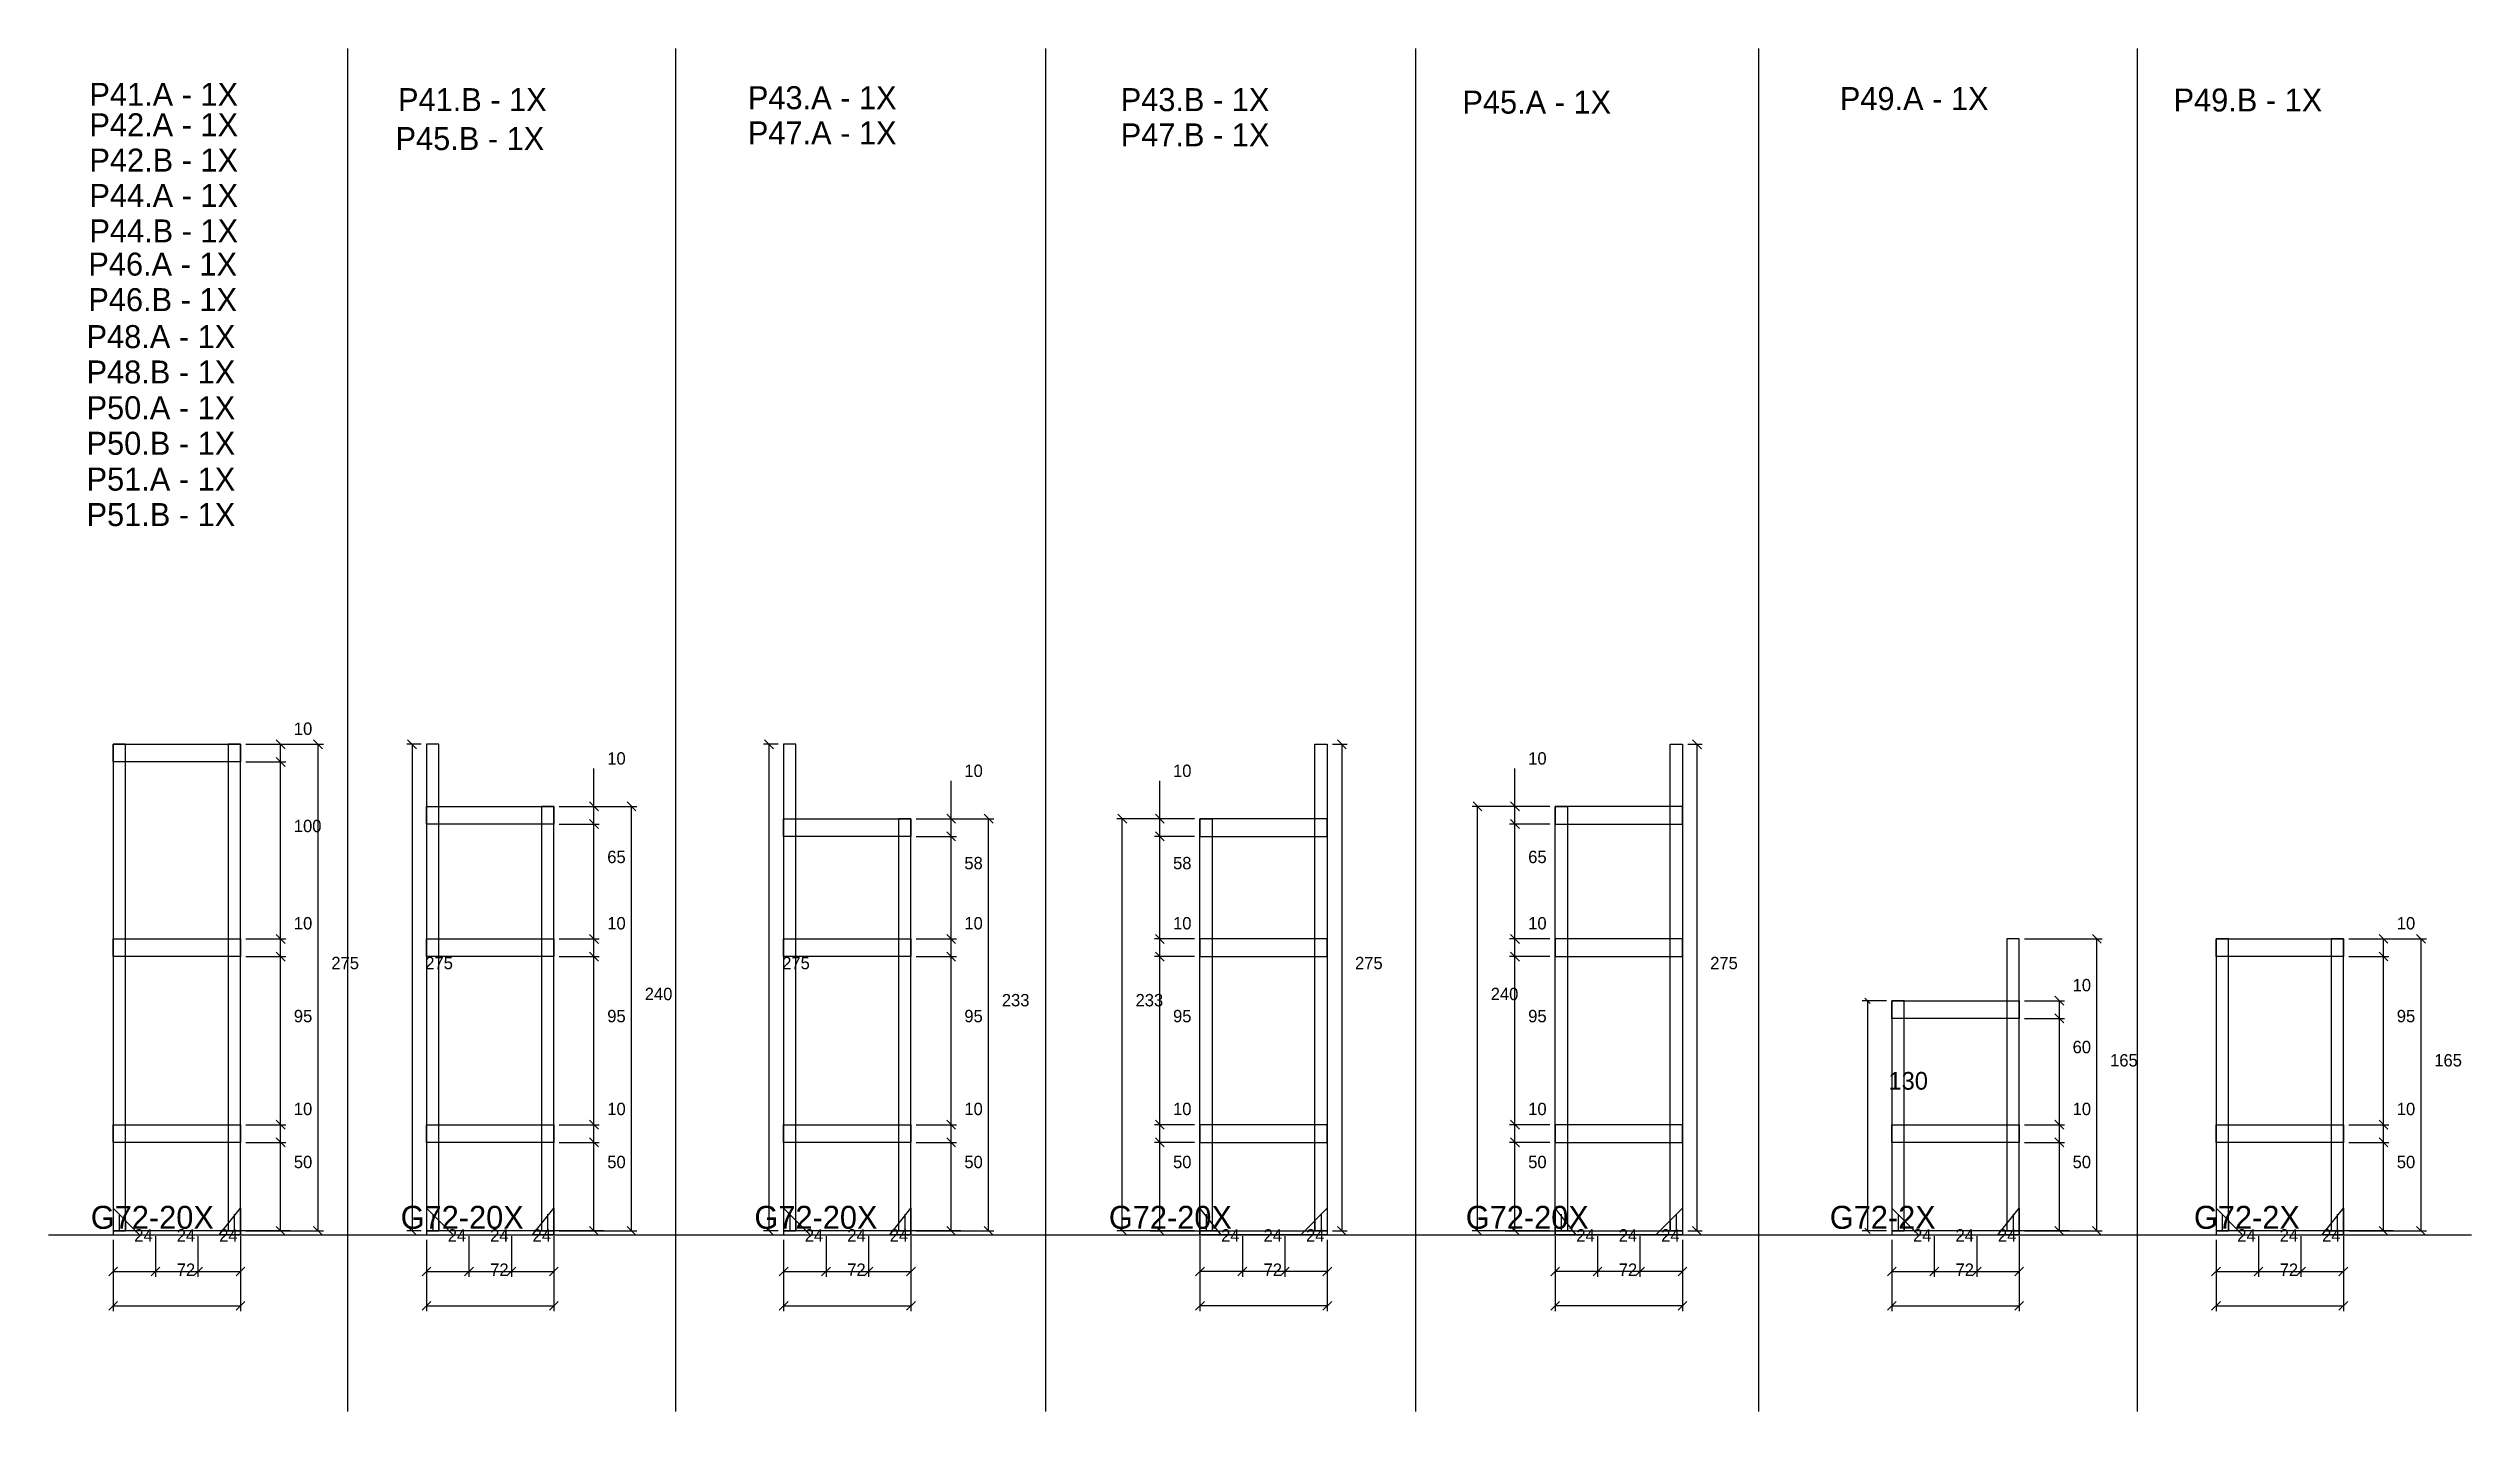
# Model space of a CAD drawing. Header units: metres. Extents: x 4076 to 5446, y -704 to 67.
import ezdxf

# ---------------------------------------------------------------- set-up
doc = ezdxf.new("R2010")
doc.units = ezdxf.units.M

msp = doc.modelspace()

# ---------------------------------------------------------------- linework, layer by layer
at = {"layer": '00 - FELIPE', "color": 4}
for p, q in [((5114.9, -471.6), (5101.2, -471.6)), ((5104.2, -471.6), (5104.2, -601.7)), ((5114.9, -601.7), (5101.2, -601.7))]:
    msp.add_line(p, q, dxfattribs=at)
at = {"layer": '00 - FELIPE'}
for p, q in [((5105.7, -473.1), (5102.7, -470.1)), ((5102.7, -600.2), (5105.7, -603.2))]:
    msp.add_line(p, q, dxfattribs=at)
at = {"layer": 'COTA', "color": 4}
for p, q in [((4187.2, -326.6), (4231.1, -326.6)), ((4187.2, -326.6), (4209.9, -326.6)), ((4206.9, -336.6), (4206.9, -326.6)), ((4228.1, -601.7), (4228.1, -326.6)), ((4286.4, -326.6), (4278.2, -326.6)), ((4281.2, -326.6), (4281.2, -601.7)), ((4488.3, -326.6), (4480, -326.6)), ((4483, -326.6), (4483, -601.7)), ((4801.7, -326.6), (4809.9, -326.6)), ((4806.9, -326.6), (4806.9, -601.7)), ((5002.5, -326.6), (5010.7, -326.6)), ((5007.7, -326.6), (5007.7, -601.7)), ((4187.2, -336.6), (4209.9, -336.6)), ((4187.2, -336.6), (4209.9, -336.6)), ((4206.9, -436.7), (4206.9, -336.6)), ((4384.1, -361.7), (4384.1, -340.3)), ((4904.8, -361.7), (4904.8, -340.3)), ((4586, -368.7), (4586, -347.3)), ((4704, -368.7), (4704, -347.3)), ((4364.4, -361.7), (4387.1, -361.7)), ((4364.4, -361.7), (4408.3, -361.7)), ((4384.1, -371.7), (4384.1, -361.7)), ((4405.3, -601.7), (4405.3, -361.7)), ((4566.3, -368.7), (4589, -368.7)), ((4566.3, -368.7), (4610.2, -368.7)), ((4586, -378.7), (4586, -368.7)), ((4607.2, -601.7), (4607.2, -368.7)), ((4723.7, -368.7), (4679.8, -368.7)), ((4682.8, -601.7), (4682.8, -368.7)), ((4723.7, -368.7), (4701, -368.7)), ((4704, -378.7), (4704, -368.7)), ((4924.5, -361.7), (4880.6, -361.7)), ((4883.6, -601.7), (4883.6, -361.7)), ((4924.5, -361.7), (4901.8, -361.7)), ((4904.8, -371.7), (4904.8, -361.7)), ((4364.4, -371.7), (4387.1, -371.7)), ((4364.4, -371.7), (4387.1, -371.7)), ((4384.1, -436.7), (4384.1, -371.7)), ((4566.3, -378.7), (4589, -378.7)), ((4566.3, -378.7), (4589, -378.7)), ((4586, -436.7), (4586, -378.7)), ((4723.7, -378.7), (4701, -378.7)), ((4723.7, -378.7), (4701, -378.7)), ((4704, -436.7), (4704, -378.7)), ((4924.5, -371.7), (4901.8, -371.7)), ((4924.5, -371.7), (4901.8, -371.7)), ((4904.8, -436.7), (4904.8, -371.7)), ((4187.2, -436.7), (4209.9, -436.7)), ((4187.2, -436.7), (4209.9, -436.7)), ((4206.9, -446.7), (4206.9, -436.7)), ((4364.4, -436.7), (4387.1, -436.7)), ((4364.4, -436.7), (4387.1, -436.7)), ((4384.1, -446.7), (4384.1, -436.7)), ((4566.3, -436.7), (4589, -436.7)), ((4566.3, -436.7), (4589, -436.7)), ((4586, -446.7), (4586, -436.7)), ((4723.7, -436.7), (4701, -436.7)), ((4723.7, -436.7), (4701, -436.7)), ((4704, -446.7), (4704, -436.7)), ((4924.5, -436.7), (4901.8, -436.7)), ((4924.5, -436.7), (4901.8, -436.7)), ((4904.8, -446.7), (4904.8, -436.7)), ((5192.9, -436.6), (5236.8, -436.6)), ((5233.8, -601.7), (5233.8, -436.6)), ((5376.2, -436.6), (5420.1, -436.6)), ((5376.2, -436.6), (5398.9, -436.6)), ((5395.9, -446.6), (5395.9, -436.6)), ((5417.1, -601.7), (5417.1, -436.6)), ((4187.2, -446.7), (4209.9, -446.7)), ((4187.2, -446.7), (4209.9, -446.7)), ((4206.9, -541.7), (4206.9, -446.7)), ((4364.4, -446.7), (4387.1, -446.7)), ((4364.4, -446.7), (4387.1, -446.7)), ((4384.1, -541.7), (4384.1, -446.7)), ((4566.3, -446.7), (4589, -446.7)), ((4566.3, -446.7), (4589, -446.7)), ((4586, -541.7), (4586, -446.7)), ((4723.7, -446.7), (4701, -446.7)), ((4723.7, -446.7), (4701, -446.7)), ((4704, -541.7), (4704, -446.7)), ((4924.5, -446.7), (4901.8, -446.7)), ((4924.5, -446.7), (4901.8, -446.7)), ((4904.8, -541.7), (4904.8, -446.7)), ((5376.2, -446.6), (5398.9, -446.6)), ((5376.2, -446.6), (5398.9, -446.6)), ((5395.9, -541.7), (5395.9, -446.6)), ((5192.9, -471.6), (5215.6, -471.6)), ((5212.6, -481.6), (5212.6, -471.6)), ((5192.9, -481.6), (5215.6, -481.6)), ((5192.9, -481.6), (5215.6, -481.6)), ((5212.6, -541.7), (5212.6, -481.6)), ((4187.2, -541.7), (4209.9, -541.7)), ((4187.2, -541.7), (4209.9, -541.7)), ((4206.9, -551.7), (4206.9, -541.7)), ((4364.4, -541.7), (4387.1, -541.7)), ((4364.4, -541.7), (4387.1, -541.7)), ((4384.1, -551.7), (4384.1, -541.7)), ((4566.3, -541.7), (4589, -541.7)), ((4566.3, -541.7), (4589, -541.7)), ((4586, -551.7), (4586, -541.7)), ((4723.7, -541.7), (4701, -541.7)), ((4723.7, -541.7), (4701, -541.7)), ((4704, -551.7), (4704, -541.7)), ((4924.5, -541.7), (4901.8, -541.7)), ((4924.5, -541.7), (4901.8, -541.7)), ((4904.8, -551.7), (4904.8, -541.7)), ((5192.9, -541.7), (5215.6, -541.7)), ((5192.9, -541.7), (5215.6, -541.7)), ((5212.6, -551.7), (5212.6, -541.7)), ((5376.2, -541.7), (5398.9, -541.7)), ((5376.2, -541.7), (5398.9, -541.7)), ((5395.9, -551.7), (5395.9, -541.7)), ((4187.2, -551.7), (4209.9, -551.7)), ((4187.2, -551.7), (4209.9, -551.7)), ((4206.9, -601.7), (4206.9, -551.7)), ((4364.4, -551.7), (4387.1, -551.7)), ((4364.4, -551.7), (4387.1, -551.7)), ((4384.1, -601.7), (4384.1, -551.7)), ((4566.3, -551.7), (4589, -551.7)), ((4566.3, -551.7), (4589, -551.7)), ((4586, -601.7), (4586, -551.7)), ((4723.7, -551.7), (4701, -551.7)), ((4723.7, -551.7), (4701, -551.7)), ((4704, -601.7), (4704, -551.7)), ((4924.5, -551.7), (4901.8, -551.7)), ((4924.5, -551.7), (4901.8, -551.7)), ((4904.8, -601.7), (4904.8, -551.7)), ((5192.9, -551.7), (5215.6, -551.7)), ((5192.9, -551.7), (5215.6, -551.7)), ((5212.6, -601.7), (5212.6, -551.7)), ((5376.2, -551.7), (5398.9, -551.7)), ((5376.2, -551.7), (5398.9, -551.7)), ((5395.9, -601.7), (5395.9, -551.7)), ((4187.2, -601.7), (4231.1, -601.7)), ((4187.2, -601.7), (4209.9, -601.7)), ((4286.4, -601.7), (4278.2, -601.7)), ((4364.4, -601.7), (4408.3, -601.7)), ((4364.4, -601.7), (4387.1, -601.7)), ((4488.3, -601.7), (4480, -601.7)), ((4566.3, -601.7), (4610.2, -601.7)), ((4566.3, -601.7), (4589, -601.7)), ((4723.7, -601.7), (4679.8, -601.7)), ((4723.7, -601.7), (4701, -601.7)), ((4801.7, -601.7), (4809.9, -601.7)), ((4924.5, -601.7), (4880.6, -601.7)), ((4924.5, -601.7), (4901.8, -601.7)), ((5002.5, -601.7), (5010.7, -601.7)), ((5192.9, -601.7), (5236.8, -601.7)), ((5192.9, -601.7), (5215.6, -601.7)), ((5376.2, -601.7), (5420.1, -601.7)), ((5376.2, -601.7), (5398.9, -601.7)), ((4112.2, -606.9), (4112.2, -647.1)), ((4112.2, -606.9), (4112.2, -627.7)), ((4136.2, -604.7), (4136.2, -627.7)), ((4136.2, -604.7), (4136.2, -627.7)), ((4160.2, -604.7), (4160.2, -627.7)), ((4160.2, -604.7), (4160.2, -627.7)), ((4184.2, -604.7), (4184.2, -627.7)), ((4184.2, -606.9), (4184.2, -647.1)), ((4289.4, -606.9), (4289.4, -627.7)), ((4289.4, -606.9), (4289.4, -647.1)), ((4313.4, -604.7), (4313.4, -627.7)), ((4313.4, -604.7), (4313.4, -627.7)), ((4337.4, -604.7), (4337.4, -627.7)), ((4337.4, -604.7), (4337.4, -627.7)), ((4361.4, -604.7), (4361.4, -627.7)), ((4361.4, -606.9), (4361.4, -647.1)), ((4491.3, -606.9), (4491.3, -627.7)), ((4491.3, -606.9), (4491.3, -647.1)), ((4515.3, -604.7), (4515.3, -627.7)), ((4515.3, -604.7), (4515.3, -627.7)), ((4539.3, -604.7), (4539.3, -627.7)), ((4539.3, -604.7), (4539.3, -627.7)), ((4563.3, -604.7), (4563.3, -627.7)), ((4563.3, -606.9), (4563.3, -647.1)), ((4726.7, -604.7), (4726.7, -627.7)), ((4726.7, -606.9), (4726.7, -647.1)), ((4750.7, -604.7), (4750.7, -627.7)), ((4750.7, -604.7), (4750.7, -627.7)), ((4774.7, -604.7), (4774.7, -627.7)), ((4774.7, -604.7), (4774.7, -627.7)), ((4798.7, -606.9), (4798.7, -627.7)), ((4798.7, -606.9), (4798.7, -647.1)), ((4927.5, -604.7), (4927.5, -627.7)), ((4927.5, -606.9), (4927.5, -647.1)), ((4951.5, -604.7), (4951.5, -627.7)), ((4951.5, -604.7), (4951.5, -627.7)), ((4975.5, -604.7), (4975.5, -627.7)), ((4975.5, -604.7), (4975.5, -627.7)), ((4999.5, -606.9), (4999.5, -647.1)), ((4999.5, -606.9), (4999.5, -627.7)), ((5117.9, -606.9), (5117.9, -647.1)), ((5117.9, -606.9), (5117.9, -627.7)), ((5141.9, -604.7), (5141.9, -627.7)), ((5141.9, -604.7), (5141.9, -627.7)), ((5165.9, -604.7), (5165.9, -627.7)), ((5165.9, -604.7), (5165.9, -627.7)), ((5189.9, -604.7), (5189.9, -627.7)), ((5189.9, -606.9), (5189.9, -647.1)), ((5301.2, -606.9), (5301.2, -627.7)), ((5301.2, -606.9), (5301.2, -647.1)), ((5325.2, -604.7), (5325.2, -627.7)), ((5325.2, -604.7), (5325.2, -627.7)), ((5349.2, -604.7), (5349.2, -627.7)), ((5349.2, -604.7), (5349.2, -627.7)), ((5373.2, -604.7), (5373.2, -627.7)), ((5373.2, -606.9), (5373.2, -647.1)), ((4112.2, -624.7), (4136.2, -624.7)), ((4136.2, -624.7), (4160.2, -624.7)), ((4160.2, -624.7), (4184.2, -624.7)), ((4289.4, -624.7), (4313.4, -624.7)), ((4313.4, -624.7), (4337.4, -624.7)), ((4337.4, -624.7), (4361.4, -624.7)), ((4491.3, -624.7), (4515.3, -624.7)), ((4515.3, -624.7), (4539.3, -624.7)), ((4539.3, -624.7), (4563.3, -624.7)), ((4750.7, -624.7), (4726.7, -624.7)), ((4774.7, -624.7), (4750.7, -624.7)), ((4798.7, -624.7), (4774.7, -624.7)), ((4951.5, -624.7), (4927.5, -624.7)), ((4975.5, -624.7), (4951.5, -624.7)), ((4999.5, -624.7), (4975.5, -624.7)), ((5117.9, -624.7), (5141.9, -624.7)), ((5141.9, -624.7), (5165.9, -624.7)), ((5165.9, -624.7), (5189.9, -624.7)), ((5301.2, -624.7), (5325.2, -624.7)), ((5325.2, -624.7), (5349.2, -624.7)), ((5349.2, -624.7), (5373.2, -624.7)), ((4112.2, -644.1), (4184.2, -644.1)), ((4289.4, -644.1), (4361.4, -644.1)), ((4491.3, -644.1), (4563.3, -644.1)), ((4798.7, -644.1), (4726.7, -644.1)), ((4999.5, -644.1), (4927.5, -644.1)), ((5117.9, -644.1), (5189.9, -644.1)), ((5301.2, -644.1), (5373.2, -644.1))]:
    msp.add_line(p, q, dxfattribs=at)
at = {"layer": 'COTA'}
for points in [[(4209.4, -329.1), (4204.4, -324.1)], [(4230.6, -329.1), (4225.6, -324.1)], [(4283.7, -329.1), (4278.7, -324.1)], [(4485.5, -329.1), (4480.5, -324.1)], [(4809.4, -329.1), (4804.4, -324.1)], [(5010.2, -329.1), (5005.2, -324.1)], [(4209.4, -339.1), (4204.4, -334.1)], [(4204.4, -334.1), (4209.4, -339.1)], [(4386.6, -364.2), (4381.6, -359.2)], [(4386.6, -374.2), (4381.6, -369.2)], [(4381.6, -369.2), (4386.6, -374.2)], [(4407.8, -364.2), (4402.8, -359.2)], [(4588.5, -371.2), (4583.5, -366.2)], [(4609.7, -371.2), (4604.7, -366.2)], [(4685.3, -371.2), (4680.3, -366.2)], [(4706.5, -371.2), (4701.5, -366.2)], [(4886.1, -364.2), (4881.1, -359.2)], [(4907.3, -364.2), (4902.3, -359.2)], [(4907.3, -374.2), (4902.3, -369.2)], [(4902.3, -369.2), (4907.3, -374.2)], [(4583.5, -376.2), (4588.5, -381.2)], [(4588.5, -381.2), (4583.5, -376.2)], [(4706.5, -381.2), (4701.5, -376.2)], [(4701.5, -376.2), (4706.5, -381.2)], [(4204.4, -434.2), (4209.4, -439.2)], [(4209.4, -439.2), (4204.4, -434.2)], [(4381.6, -434.2), (4386.6, -439.2)], [(4386.6, -439.2), (4381.6, -434.2)], [(4588.5, -439.2), (4583.5, -434.2)], [(4583.5, -434.2), (4588.5, -439.2)], [(4706.5, -439.2), (4701.5, -434.2)], [(4701.5, -434.2), (4706.5, -439.2)], [(4902.3, -434.2), (4907.3, -439.2)], [(4907.3, -439.2), (4902.3, -434.2)], [(5236.3, -439.1), (5231.3, -434.1)], [(5398.4, -439.1), (5393.4, -434.1)], [(5419.6, -439.1), (5414.6, -434.1)], [(4204.4, -444.2), (4209.4, -449.2)], [(4209.4, -449.2), (4204.4, -444.2)], [(4386.6, -449.2), (4381.6, -444.2)], [(4381.6, -444.2), (4386.6, -449.2)], [(4583.5, -444.2), (4588.5, -449.2)], [(4588.5, -449.2), (4583.5, -444.2)], [(4701.5, -444.2), (4706.5, -449.2)], [(4706.5, -449.2), (4701.5, -444.2)], [(4907.3, -449.2), (4902.3, -444.2)], [(4902.3, -444.2), (4907.3, -449.2)], [(5393.4, -444.1), (5398.4, -449.1)], [(5398.4, -449.1), (5393.4, -444.1)], [(5215.1, -474.1), (5210.1, -469.1)], [(5215.1, -484.1), (5210.1, -479.1)], [(5210.1, -479.1), (5215.1, -484.1)], [(4209.4, -544.2), (4204.4, -539.2)], [(4204.4, -539.2), (4209.4, -544.2)], [(4386.6, -544.2), (4381.6, -539.2)], [(4381.6, -539.2), (4386.6, -544.2)], [(4588.5, -544.2), (4583.5, -539.2)], [(4583.5, -539.2), (4588.5, -544.2)], [(4701.5, -539.2), (4706.5, -544.2)], [(4706.5, -544.2), (4701.5, -539.2)], [(4907.3, -544.2), (4902.3, -539.2)], [(4902.3, -539.2), (4907.3, -544.2)], [(5215.1, -544.2), (5210.1, -539.2)], [(5210.1, -539.2), (5215.1, -544.2)], [(5393.4, -539.2), (5398.4, -544.2)], [(5398.4, -544.2), (5393.4, -539.2)], [(4209.4, -554.2), (4204.4, -549.2)], [(4204.4, -549.2), (4209.4, -554.2)], [(4381.6, -549.2), (4386.6, -554.2)], [(4386.6, -554.2), (4381.6, -549.2)], [(4588.5, -554.2), (4583.5, -549.2)], [(4583.5, -549.2), (4588.5, -554.2)], [(4706.5, -554.2), (4701.5, -549.2)], [(4701.5, -549.2), (4706.5, -554.2)], [(4907.3, -554.2), (4902.3, -549.2)], [(4902.3, -549.2), (4907.3, -554.2)], [(5210.1, -549.2), (5215.1, -554.2)], [(5215.1, -554.2), (5210.1, -549.2)], [(5398.4, -554.2), (5393.4, -549.2)], [(5393.4, -549.2), (5398.4, -554.2)], [(4204.4, -599.2), (4209.4, -604.2)], [(4225.6, -599.2), (4230.6, -604.2)], [(4278.7, -599.2), (4283.7, -604.2)], [(4381.6, -599.2), (4386.6, -604.2)], [(4402.8, -599.2), (4407.8, -604.2)], [(4480.5, -599.2), (4485.5, -604.2)], [(4583.5, -599.2), (4588.5, -604.2)], [(4604.7, -599.2), (4609.7, -604.2)], [(4680.3, -599.2), (4685.3, -604.2)], [(4701.5, -599.2), (4706.5, -604.2)], [(4804.4, -599.2), (4809.4, -604.2)], [(4881.1, -599.2), (4886.1, -604.2)], [(4902.3, -599.2), (4907.3, -604.2)], [(5005.2, -599.2), (5010.2, -604.2)], [(5210.1, -599.2), (5215.1, -604.2)], [(5231.3, -599.2), (5236.3, -604.2)], [(5393.4, -599.2), (5398.4, -604.2)], [(5414.6, -599.2), (5419.6, -604.2)], [(4114.7, -622.2), (4109.7, -627.2)], [(4138.7, -622.2), (4133.7, -627.2)], [(4133.7, -627.2), (4138.7, -622.2)], [(4157.7, -627.2), (4162.7, -622.2)], [(4162.7, -622.2), (4157.7, -627.2)], [(4181.7, -627.2), (4186.7, -622.2)], [(4291.9, -622.2), (4286.9, -627.2)], [(4310.9, -627.2), (4315.9, -622.2)], [(4315.9, -622.2), (4310.9, -627.2)], [(4334.9, -627.2), (4339.9, -622.2)], [(4339.9, -622.2), (4334.9, -627.2)], [(4358.9, -627.2), (4363.9, -622.2)], [(4493.8, -622.2), (4488.8, -627.2)], [(4517.8, -622.2), (4512.8, -627.2)], [(4512.8, -627.2), (4517.8, -622.2)], [(4536.8, -627.2), (4541.8, -622.2)], [(4541.8, -622.2), (4536.8, -627.2)], [(4560.8, -627.2), (4565.8, -622.2)], [(4729.2, -622.2), (4724.2, -627.2)], [(4753.2, -622.2), (4748.2, -627.2)], [(4748.2, -627.2), (4753.2, -622.2)], [(4772.2, -627.2), (4777.2, -622.2)], [(4777.2, -622.2), (4772.2, -627.2)], [(4796.2, -627.2), (4801.2, -622.2)], [(4930, -622.2), (4925, -627.2)], [(4954, -622.2), (4949, -627.2)], [(4949, -627.2), (4954, -622.2)], [(4973, -627.2), (4978, -622.2)], [(4978, -622.2), (4973, -627.2)], [(4997, -627.2), (5002, -622.2)], [(5120.4, -622.2), (5115.4, -627.2)], [(5139.4, -627.2), (5144.4, -622.2)], [(5144.4, -622.2), (5139.4, -627.2)], [(5163.4, -627.2), (5168.4, -622.2)], [(5168.4, -622.2), (5163.4, -627.2)], [(5187.4, -627.2), (5192.4, -622.2)], [(5303.7, -622.2), (5298.7, -627.2)], [(5322.7, -627.2), (5327.7, -622.2)], [(5327.7, -622.2), (5322.7, -627.2)], [(5351.7, -622.2), (5346.7, -627.2)], [(5346.7, -627.2), (5351.7, -622.2)], [(5370.7, -627.2), (5375.7, -622.2)], [(4114.7, -641.6), (4109.7, -646.6)], [(4181.7, -646.6), (4186.7, -641.6)], [(4291.9, -641.6), (4286.9, -646.6)], [(4358.9, -646.6), (4363.9, -641.6)], [(4493.8, -641.6), (4488.8, -646.6)], [(4560.8, -646.6), (4565.8, -641.6)], [(4729.2, -641.6), (4724.2, -646.6)], [(4796.2, -646.6), (4801.2, -641.6)], [(4930, -641.6), (4925, -646.6)], [(4997, -646.6), (5002, -641.6)], [(5120.4, -641.6), (5115.4, -646.6)], [(5187.4, -646.6), (5192.4, -641.6)], [(5303.7, -641.6), (5298.7, -646.6)], [(5370.7, -646.6), (5375.7, -641.6)]]:
    msp.add_lwpolyline(points, dxfattribs=at)
at = {"layer": 'Madeira', "color": 250}
for p, q in [((4122, -601.7), (4112.2, -601.7)), ((4122, -601.7), (4112.2, -601.7)), ((4112.2, -601.7), (4112.2, -603.9)), ((4112.2, -601.7), (4112.2, -603.9)), ((4112.2, -601.7), (4112.2, -603.9)), ((4115.7, -592.4), (4115.7, -601.7)), ((4174.3, -601.7), (4184.2, -601.7)), ((4174.3, -601.7), (4184.2, -601.7)), ((4180.7, -592.4), (4180.7, -601.7)), ((4289.4, -601.7), (4289.4, -603.9)), ((4299.3, -601.7), (4289.4, -601.7)), ((4289.4, -601.7), (4289.4, -603.9)), ((4289.4, -601.7), (4289.4, -603.9)), ((4299.3, -601.7), (4289.4, -601.7)), ((4292.9, -592.4), (4292.9, -601.7)), ((4351.6, -601.7), (4361.4, -601.7)), ((4351.6, -601.7), (4361.4, -601.7)), ((4357.9, -592.4), (4357.9, -601.7)), ((4491.3, -601.7), (4491.3, -603.9)), ((4501.1, -601.7), (4491.3, -601.7)), ((4491.3, -601.7), (4491.3, -603.9)), ((4501.1, -601.7), (4491.3, -601.7)), ((4491.3, -601.7), (4491.3, -603.9)), ((4494.8, -592.4), (4494.8, -601.7)), ((4553.4, -601.7), (4563.3, -601.7)), ((4553.4, -601.7), (4563.3, -601.7)), ((4559.8, -592.4), (4559.8, -601.7)), ((4736.5, -601.7), (4726.7, -601.7)), ((4736.5, -601.7), (4726.7, -601.7)), ((4730.2, -592.4), (4730.2, -601.7)), ((4788.8, -601.7), (4798.7, -601.7)), ((4788.8, -601.7), (4798.7, -601.7)), ((4795.2, -592.4), (4795.2, -601.7)), ((4798.7, -601.7), (4798.7, -603.9)), ((4798.7, -601.7), (4798.7, -603.9)), ((4798.7, -601.7), (4798.7, -603.9)), ((4937.3, -601.7), (4927.5, -601.7)), ((4937.3, -601.7), (4927.5, -601.7)), ((4931, -592.4), (4931, -601.7)), ((4989.7, -601.7), (4999.5, -601.7)), ((4989.7, -601.7), (4999.5, -601.7)), ((4996, -592.4), (4996, -601.7)), ((4999.5, -601.7), (4999.5, -603.9)), ((4999.5, -601.7), (4999.5, -603.9)), ((4999.5, -601.7), (4999.5, -603.9)), ((5127.7, -601.7), (5117.9, -601.7)), ((5127.7, -601.7), (5117.9, -601.7)), ((5117.9, -601.7), (5117.9, -603.9)), ((5117.9, -601.7), (5117.9, -603.9)), ((5117.9, -601.7), (5117.9, -603.9)), ((5121.4, -592.4), (5121.4, -601.7)), ((5180.1, -601.7), (5189.9, -601.7)), ((5180.1, -601.7), (5189.9, -601.7)), ((5186.4, -592.4), (5186.4, -601.7)), ((5311.1, -601.7), (5301.2, -601.7)), ((5301.2, -601.7), (5301.2, -603.9)), ((5301.2, -601.7), (5301.2, -603.9)), ((5301.2, -601.7), (5301.2, -603.9)), ((5311.1, -601.7), (5301.2, -601.7)), ((5304.7, -592.4), (5304.7, -601.7)), ((5363.4, -601.7), (5373.2, -601.7)), ((5363.4, -601.7), (5373.2, -601.7)), ((5369.7, -592.4), (5369.7, -601.7))]:
    msp.add_line(p, q, dxfattribs=at)
at = {"layer": 'Madeira', "color": 1}
for p, q in [((4128, -601.7), (4112.2, -601.7)), ((4115.7, -592.4), (4115.7, -601.7)), ((4119.2, -595.9), (4119.2, -601.7)), ((4180.7, -592.4), (4180.7, -601.7)), ((4212.4, -601.7), (4184.2, -601.7)), ((4305.2, -601.7), (4289.4, -601.7)), ((4292.9, -592.4), (4292.9, -601.7)), ((4296.4, -595.9), (4296.4, -601.7)), ((4357.9, -592.4), (4357.9, -601.7)), ((4389.6, -601.7), (4361.4, -601.7)), ((4507.1, -601.7), (4491.3, -601.7)), ((4494.8, -592.4), (4494.8, -601.7)), ((4498.3, -595.9), (4498.3, -601.7)), ((4559.8, -592.4), (4559.8, -601.7)), ((4591.5, -601.7), (4563.3, -601.7)), ((4698.5, -601.7), (4726.7, -601.7)), ((4730.2, -592.4), (4730.2, -601.7)), ((4782.9, -601.7), (4798.7, -601.7)), ((4791.7, -595.9), (4791.7, -601.7)), ((4795.2, -592.4), (4795.2, -601.7)), ((4899.3, -601.7), (4927.5, -601.7)), ((4931, -592.4), (4931, -601.7)), ((4983.7, -601.7), (4999.5, -601.7)), ((4992.5, -595.9), (4992.5, -601.7)), ((4996, -592.4), (4996, -601.7)), ((5133.7, -601.7), (5117.9, -601.7)), ((5121.4, -592.4), (5121.4, -601.7)), ((5124.9, -595.9), (5124.9, -601.7)), ((5186.4, -592.4), (5186.4, -601.7)), ((5218.1, -601.7), (5189.9, -601.7)), ((5317, -601.7), (5301.2, -601.7)), ((5304.7, -592.4), (5304.7, -601.7)), ((5308.2, -595.9), (5308.2, -601.7)), ((5369.7, -592.4), (5369.7, -601.7)), ((5401.4, -601.7), (5373.2, -601.7))]:
    msp.add_line(p, q, dxfattribs=at)
at = {"layer": 'Madeira', "color": 252}
for points in [[(4112.2, -588.9), (4112.2, -603.9), (4127.2, -603.9), (4112.2, -588.9)], [(4184.2, -588.9), (4184.2, -603.9), (4172.2, -603.9), (4184.2, -588.9)], [(4289.4, -588.9), (4289.4, -603.9), (4304.4, -603.9), (4289.4, -588.9)], [(4361.4, -588.9), (4361.4, -603.9), (4349.4, -603.9), (4361.4, -588.9)], [(4491.3, -588.9), (4491.3, -603.9), (4506.3, -603.9), (4491.3, -588.9)], [(4563.3, -588.9), (4563.3, -603.9), (4551.3, -603.9), (4563.3, -588.9)], [(4726.7, -588.9), (4726.7, -603.9), (4738.7, -603.9), (4726.7, -588.9)], [(4798.7, -588.9), (4798.7, -603.9), (4783.7, -603.9), (4798.7, -588.9)], [(4927.5, -588.9), (4927.5, -603.9), (4939.5, -603.9), (4927.5, -588.9)], [(4999.5, -588.9), (4999.5, -603.9), (4984.5, -603.9), (4999.5, -588.9)], [(5117.9, -588.9), (5117.9, -603.9), (5132.9, -603.9), (5117.9, -588.9)], [(5189.9, -588.9), (5189.9, -603.9), (5177.9, -603.9), (5189.9, -588.9)], [(5301.2, -588.9), (5301.2, -603.9), (5316.2, -603.9), (5301.2, -588.9)], [(5373.2, -588.9), (5373.2, -603.9), (5361.2, -603.9), (5373.2, -588.9)]]:
    msp.add_lwpolyline(points, dxfattribs=at)
at = {"layer": 'Madeira'}
for points in [[(4112.2, -588.9), (4112.2, -603.9), (4127.2, -603.9), (4112.2, -588.9)], [(4184.2, -588.9), (4184.2, -603.9), (4172.2, -603.9), (4184.2, -588.9)], [(4289.4, -588.9), (4289.4, -603.9), (4304.4, -603.9), (4289.4, -588.9)], [(4361.4, -588.9), (4361.4, -603.9), (4349.4, -603.9), (4361.4, -588.9)], [(4491.3, -588.9), (4491.3, -603.9), (4506.3, -603.9), (4491.3, -588.9)], [(4563.3, -588.9), (4563.3, -603.9), (4551.3, -603.9), (4563.3, -588.9)], [(4726.7, -588.9), (4726.7, -603.9), (4738.7, -603.9), (4726.7, -588.9)], [(4798.7, -588.9), (4798.7, -603.9), (4783.7, -603.9), (4798.7, -588.9)], [(4927.5, -588.9), (4927.5, -603.9), (4939.5, -603.9), (4927.5, -588.9)], [(4999.5, -588.9), (4999.5, -603.9), (4984.5, -603.9), (4999.5, -588.9)], [(5117.9, -588.9), (5117.9, -603.9), (5132.9, -603.9), (5117.9, -588.9)], [(5189.9, -588.9), (5189.9, -603.9), (5177.9, -603.9), (5189.9, -588.9)], [(5301.2, -588.9), (5301.2, -603.9), (5316.2, -603.9), (5301.2, -588.9)], [(5373.2, -588.9), (5373.2, -603.9), (5361.2, -603.9), (5373.2, -588.9)]]:
    msp.add_lwpolyline(points, dxfattribs=at)
at = {"layer": 'Nível', "color": 4}
msp.add_line((4075.7, -603.9), (5445.7, -603.9), dxfattribs=at)
at = {"layer": 'Sarr 2.2x7', "color": 40}
for p, q in [((4112.2, -601.7), (4112.2, -603.9)), ((4184.2, -603.9), (4184.2, -601.7)), ((4289.4, -601.7), (4289.4, -603.9)), ((4361.4, -603.9), (4361.4, -601.7)), ((4491.3, -601.7), (4491.3, -603.9)), ((4563.3, -603.9), (4563.3, -601.7)), ((4726.7, -603.9), (4726.7, -601.7)), ((4798.7, -601.7), (4798.7, -603.9)), ((4927.5, -603.9), (4927.5, -601.7)), ((4999.5, -601.7), (4999.5, -603.9)), ((5117.9, -601.7), (5117.9, -603.9)), ((5189.9, -603.9), (5189.9, -601.7)), ((5301.2, -601.7), (5301.2, -603.9)), ((5373.2, -603.9), (5373.2, -601.7))]:
    msp.add_line(p, q, dxfattribs=at)
for points in [[(4184.2, -601.7), (4112.2, -601.7), (4112.2, -603.9), (4184.2, -603.9), (4184.2, -601.7)], [(4361.4, -601.7), (4289.4, -601.7), (4289.4, -603.9), (4361.4, -603.9), (4361.4, -601.7)], [(4563.3, -601.7), (4491.3, -601.7), (4491.3, -603.9), (4563.3, -603.9), (4563.3, -601.7)], [(4726.7, -601.7), (4798.7, -601.7), (4798.7, -603.9), (4726.7, -603.9), (4726.7, -601.7)], [(4927.5, -601.7), (4999.5, -601.7), (4999.5, -603.9), (4927.5, -603.9), (4927.5, -601.7)], [(5189.9, -601.7), (5117.9, -601.7), (5117.9, -603.9), (5189.9, -603.9), (5189.9, -601.7)], [(5373.2, -601.7), (5301.2, -601.7), (5301.2, -603.9), (5373.2, -603.9), (5373.2, -601.7)]]:
    msp.add_lwpolyline(points, dxfattribs=at)
at = {"layer": 'SARR_2.2x10', "color": 60}
for points in [[(4112.2, -326.6), (4184.2, -326.6), (4184.2, -336.6), (4112.2, -336.6), (4112.2, -326.6)], [(4289.4, -361.7), (4361.4, -361.7), (4361.4, -371.7), (4289.4, -371.7), (4289.4, -361.7)], [(4491.3, -368.7), (4563.3, -368.7), (4563.3, -378.7), (4491.3, -378.7), (4491.3, -368.7)], [(4798.7, -368.7), (4726.7, -368.7), (4726.7, -378.7), (4798.7, -378.7), (4798.7, -368.7)], [(4999.5, -361.7), (4927.5, -361.7), (4927.5, -371.7), (4999.5, -371.7), (4999.5, -361.7)], [(4112.2, -436.7), (4184.2, -436.7), (4184.2, -446.7), (4112.2, -446.7), (4112.2, -436.7)], [(4289.4, -436.7), (4361.4, -436.7), (4361.4, -446.7), (4289.4, -446.7), (4289.4, -436.7)], [(4491.3, -436.7), (4563.3, -436.7), (4563.3, -446.7), (4491.3, -446.7), (4491.3, -436.7)], [(4798.7, -436.7), (4726.7, -436.7), (4726.7, -446.7), (4798.7, -446.7), (4798.7, -436.7)], [(4999.5, -436.7), (4927.5, -436.7), (4927.5, -446.7), (4999.5, -446.7), (4999.5, -436.7)], [(5301.2, -436.6), (5373.2, -436.6), (5373.2, -446.6), (5301.2, -446.6), (5301.2, -436.6)], [(5117.9, -471.6), (5189.9, -471.6), (5189.9, -481.6), (5117.9, -481.6), (5117.9, -471.6)], [(4112.2, -541.7), (4184.2, -541.7), (4184.2, -551.7), (4112.2, -551.7), (4112.2, -541.7)], [(4289.4, -541.7), (4361.4, -541.7), (4361.4, -551.7), (4289.4, -551.7), (4289.4, -541.7)], [(4491.3, -541.7), (4563.3, -541.7), (4563.3, -551.7), (4491.3, -551.7), (4491.3, -541.7)], [(4798.7, -541.7), (4726.7, -541.7), (4726.7, -551.7), (4798.7, -551.7), (4798.7, -541.7)], [(4999.5, -541.7), (4927.5, -541.7), (4927.5, -551.7), (4999.5, -551.7), (4999.5, -541.7)], [(5117.9, -541.7), (5189.9, -541.7), (5189.9, -551.7), (5117.9, -551.7), (5117.9, -541.7)], [(5301.2, -541.7), (5373.2, -541.7), (5373.2, -551.7), (5301.2, -551.7), (5301.2, -541.7)]]:
    msp.add_lwpolyline(points, dxfattribs=at)
at = {"layer": 'SARR_7x7', "color": 40}
for points in [[(4112.2, -601.7), (4119.2, -601.7), (4119.2, -326.6), (4112.2, -326.6), (4112.2, -601.7)], [(4177.2, -601.7), (4184.2, -601.7), (4184.2, -326.6), (4177.2, -326.6), (4177.2, -601.7)], [(4289.4, -601.7), (4296.4, -601.7), (4296.4, -326.6), (4289.4, -326.6), (4289.4, -601.7)], [(4491.3, -601.7), (4498.3, -601.7), (4498.3, -326.6), (4491.3, -326.6), (4491.3, -601.7)], [(4798.7, -601.7), (4791.7, -601.7), (4791.7, -326.6), (4798.7, -326.6), (4798.7, -601.7)], [(4999.5, -601.7), (4992.5, -601.7), (4992.5, -326.6), (4999.5, -326.6), (4999.5, -601.7)], [(4354.4, -601.7), (4361.4, -601.7), (4361.4, -361.7), (4354.4, -361.7), (4354.4, -601.7)], [(4556.3, -601.7), (4563.3, -601.7), (4563.3, -368.7), (4556.3, -368.7), (4556.3, -601.7)], [(4733.7, -601.7), (4726.7, -601.7), (4726.7, -368.7), (4733.7, -368.7), (4733.7, -601.7)], [(4934.5, -601.7), (4927.5, -601.7), (4927.5, -361.7), (4934.5, -361.7), (4934.5, -601.7)], [(5182.9, -601.7), (5189.9, -601.7), (5189.9, -436.6), (5182.9, -436.6), (5182.9, -601.7)], [(5301.2, -601.7), (5308.2, -601.7), (5308.2, -436.6), (5301.2, -436.6), (5301.2, -601.7)], [(5366.2, -601.7), (5373.2, -601.7), (5373.2, -436.6), (5366.2, -436.6), (5366.2, -601.7)], [(5117.9, -601.7), (5124.9, -601.7), (5124.9, -471.6), (5117.9, -471.6), (5117.9, -601.7)]]:
    msp.add_lwpolyline(points, dxfattribs=at)
at = {"layer": 'Texto Nível', "color": 251}
for p, q in [((4244.9, -703.9), (4244.9, 66.8)), ((4430.3, -703.9), (4430.3, 66.8)), ((4639.6, -703.9), (4639.6, 66.8)), ((4848.7, -703.9), (4848.7, 66.8)), ((5042.7, -703.9), (5042.7, 66.8)), ((5256.8, -703.9), (5256.8, 66.8))]:
    msp.add_line(p, q, dxfattribs=at)

# ---------------------------------------------------------------- texts
at = {"layer": '00 - FELIPE', "color": 240}
msp.add_text('130', height=10, dxfattribs=at).set_placement((5116, -521.9))
at = {"layer": 'COTA', "color": 1}
for s, p in [('10', (4214.4, -321.3)), ('10', (4391.6, -338.1)), ('10', (4593.5, -345.1)), ('10', (4711.5, -345.1)), ('10', (4912.3, -338.1)), ('100', (4214.4, -376.3)), ('65', (4391.6, -393.8)), ('58', (4593.5, -397.3)), ('58', (4711.5, -397.3)), ('65', (4912.3, -393.8)), ('10', (4214.4, -431.3)), ('10', (4391.6, -431.3)), ('10', (4593.5, -431.3)), ('10', (4711.5, -431.3)), ('10', (4912.3, -431.3)), ('10', (5403.4, -431.3)), ('275', (4235.6, -453.8)), ('275', (4288.7, -453.8)), ('275', (4490.5, -453.8)), ('275', (4814.4, -453.8)), ('275', (5015.2, -453.8)), ('240', (4412.8, -471.3)), ('240', (4891.1, -471.3)), ('10', (5220.1, -466.3)), ('95', (4214.4, -483.8)), ('95', (4391.6, -483.8)), ('95', (4593.5, -483.8)), ('233', (4614.7, -474.8)), ('233', (4690.3, -474.8)), ('95', (4711.5, -483.8)), ('95', (4912.3, -483.8)), ('95', (5403.4, -483.8)), ('60', (5220.1, -501.3)), ('165', (5241.3, -508.8)), ('165', (5424.6, -508.8)), ('10', (4214.4, -536.3)), ('10', (4391.6, -536.3)), ('10', (4593.5, -536.3)), ('10', (4711.5, -536.3)), ('10', (4912.3, -536.3)), ('10', (5220.1, -536.3)), ('10', (5403.4, -536.3)), ('50', (4214.4, -566.3)), ('50', (4391.6, -566.3)), ('50', (4593.5, -566.3)), ('50', (4711.5, -566.3)), ('50', (4912.3, -566.3)), ('50', (5220.1, -566.3)), ('50', (5403.4, -566.3)), ('24', (4124.2, -607.8)), ('24', (4148.2, -607.8)), ('24', (4172.2, -607.8)), ('24', (4301.4, -607.8)), ('24', (4325.4, -607.8)), ('24', (4349.4, -607.8)), ('24', (4503.3, -607.8)), ('24', (4527.3, -607.8)), ('24', (4551.3, -607.8)), ('24', (4738.7, -607.8)), ('24', (4762.7, -607.8)), ('24', (4786.7, -607.8)), ('24', (4939.5, -607.8)), ('24', (4963.5, -607.8)), ('24', (4987.5, -607.8)), ('24', (5129.9, -607.8)), ('24', (5153.9, -607.8)), ('24', (5177.9, -607.8)), ('24', (5313.2, -607.8)), ('24', (5337.2, -607.8)), ('24', (5361.2, -607.8)), ('72', (4148.2, -627.2)), ('72', (4325.4, -627.2)), ('72', (4527.3, -627.2)), ('72', (4762.7, -627.2)), ('72', (4963.5, -627.2)), ('72', (5153.9, -627.2)), ('72', (5337.2, -627.2))]:
    msp.add_text(s, height=7, dxfattribs=at).set_placement(p)
at = {"layer": 'Texto Seção', "color": 7}
for s, p in [('P41.A - 1X', (4098.8, 34.4)), ('P41.B - 1X', (4273.3, 31.4)), ('P43.A - 1X', (4471.1, 32.5)), ('P43.B - 1X', (4681.9, 31.4)), ('P45.A - 1X', (4875.1, 30)), ('P49.A - 1X', (5088.5, 32)), ('P49.B - 1X', (5277.2, 31.2)), ('P42.A - 1X', (4098.8, 17.2)), ('P45.B - 1X', (4271.9, 9.4)), ('P47.A - 1X', (4471.1, 12.6)), ('P47.B - 1X', (4681.9, 11.5)), ('P42.B - 1X', (4098.8, -2.8)), ('P44.A - 1X', (4098.8, -22.8)), ('P44.B - 1X', (4098.8, -42.8)), ('P46.A - 1X', (4098.2, -61.6)), ('P46.B - 1X', (4098.2, -81.7)), ('P48.A - 1X', (4097.2, -102.6)), ('P48.B - 1X', (4097.2, -122.6)), ('P50.A - 1X', (4097.2, -142.8)), ('P50.B - 1X', (4097.2, -162.9)), ('P51.A - 1X', (4097.2, -183.2)), ('P51.B - 1X', (4097.2, -203.2)), ('G72-20X', (4099.6, -600.6)), ('G72-20X', (4274.8, -600.6)), ('G72-20X', (4474.8, -600.6)), ('G72-20X', (4675.2, -600.6)), ('G72-20X', (4877, -600.6)), ('G72-2X', (5082.8, -600.6)), ('G72-2X', (5288.7, -600.6))]:
    msp.add_text(s, height=13, dxfattribs=at).set_placement(p)

doc.saveas('drawing.dxf')
